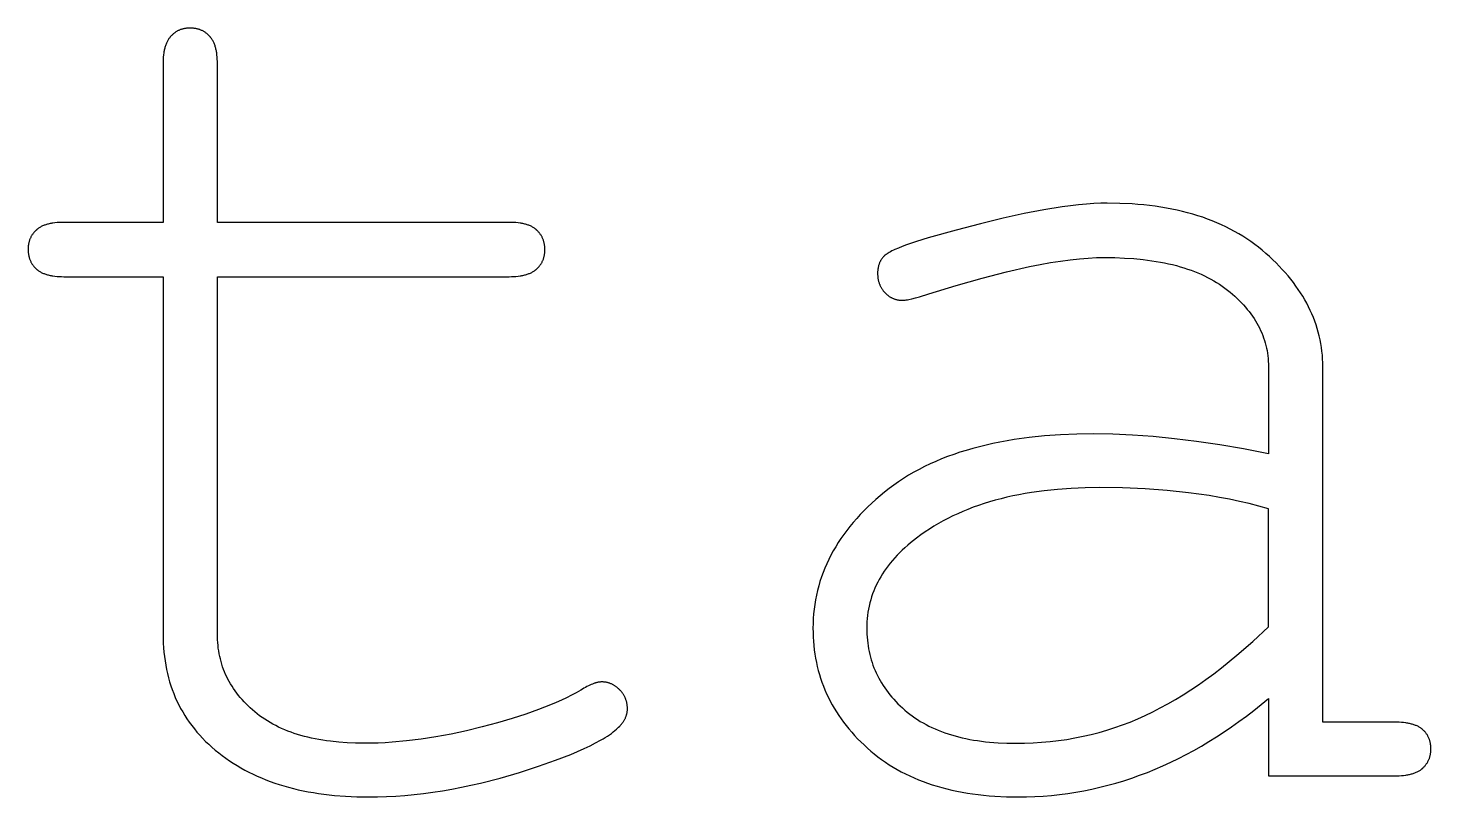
# Model space of a CAD drawing. Extents: x -184 to 286, y -41 to 417.
# Drawn here: x 50.57 to 79.86, y 97.7 to 113.77 of the extents above; entities that cross this region are included whole.
import ezdxf

# ---------------------------------------------------------------- set-up
doc = ezdxf.new("R2010")
doc.units = 0
doc.layers.add('LETRAS', color=7, linetype='CONTINUOUS')

msp = doc.modelspace()

# ---------------------------------------------------------------- linework, layer by layer
at = {"layer": 'LETRAS'}
for points in [[(54.521, 113.018), (54.521, 113.067), (54.519, 113.114), (54.516, 113.16), (54.511, 113.204), (54.506, 113.246), (54.502, 113.266), (54.499, 113.286), (54.495, 113.306), (54.491, 113.325), (54.486, 113.343), (54.481, 113.362), (54.476, 113.379), (54.471, 113.397), (54.465, 113.413), (54.459, 113.43), (54.452, 113.446), (54.446, 113.461), (54.438, 113.476), (54.431, 113.491), (54.423, 113.505), (54.415, 113.519), (54.407, 113.532), (54.399, 113.545), (54.39, 113.557), (54.38, 113.569), (54.376, 113.575), (54.371, 113.581), (54.366, 113.586), (54.361, 113.592), (54.351, 113.603), (54.341, 113.613), (54.33, 113.623), (54.319, 113.633), (54.309, 113.642), (54.298, 113.651), (54.286, 113.66), (54.275, 113.668), (54.263, 113.676), (54.252, 113.684), (54.24, 113.691), (54.228, 113.698), (54.215, 113.704), (54.203, 113.711), (54.19, 113.717), (54.177, 113.722), (54.164, 113.727), (54.151, 113.732), (54.138, 113.737), (54.124, 113.741), (54.11, 113.745), (54.096, 113.749), (54.082, 113.752), (54.068, 113.755), (54.054, 113.757), (54.039, 113.759), (54.024, 113.761), (54.009, 113.763), (53.994, 113.764), (53.978, 113.765), (53.963, 113.765), (53.947, 113.766), (53.932, 113.765), (53.917, 113.765), (53.903, 113.764), (53.888, 113.763), (53.874, 113.761), (53.86, 113.759), (53.846, 113.757), (53.832, 113.755), (53.818, 113.752), (53.805, 113.749), (53.791, 113.745), (53.778, 113.741), (53.765, 113.737), (53.752, 113.732), (53.739, 113.727), (53.727, 113.722), (53.714, 113.717), (53.702, 113.711), (53.69, 113.704), (53.678, 113.698), (53.666, 113.691), (53.654, 113.684), (53.643, 113.676), (53.631, 113.668), (53.62, 113.66), (53.609, 113.651), (53.598, 113.642), (53.588, 113.633), (53.577, 113.623), (53.567, 113.613), (53.556, 113.603), (53.546, 113.592), (53.541, 113.586), (53.536, 113.581), (53.532, 113.575), (53.527, 113.569), (53.518, 113.557), (53.509, 113.545), (53.5, 113.532), (53.492, 113.519), (53.484, 113.505), (53.476, 113.491), (53.469, 113.476), (53.462, 113.461), (53.455, 113.446), (53.449, 113.43), (53.442, 113.413), (53.437, 113.397), (53.431, 113.379), (53.426, 113.362), (53.421, 113.343), (53.417, 113.325), (53.412, 113.306), (53.409, 113.286), (53.405, 113.266), (53.402, 113.246), (53.396, 113.204), (53.392, 113.16), (53.388, 113.114), (53.387, 113.067), (53.386, 113.018)], [(53.386, 113.018), (53.386, 109.705)], [(54.521, 109.705), (54.521, 113.018)], [(77.601, 106.687), (77.6, 106.769), (77.597, 106.851), (77.591, 106.932), (77.583, 107.013), (77.572, 107.093), (77.56, 107.173), (77.544, 107.252), (77.527, 107.331), (77.507, 107.409), (77.485, 107.486), (77.461, 107.563), (77.434, 107.64), (77.405, 107.716), (77.374, 107.791), (77.34, 107.866), (77.304, 107.94), (77.266, 108.014), (77.225, 108.088), (77.182, 108.16), (77.137, 108.233), (77.089, 108.304), (77.039, 108.375), (76.987, 108.446), (76.933, 108.516), (76.876, 108.586), (76.817, 108.655), (76.755, 108.723), (76.691, 108.791), (76.625, 108.858), (76.557, 108.925), (76.486, 108.992), (76.413, 109.057), (76.337, 109.122), (76.26, 109.184), (76.181, 109.245), (76.101, 109.303), (76.018, 109.359), (75.934, 109.414), (75.848, 109.466), (75.76, 109.516), (75.67, 109.564), (75.578, 109.61), (75.485, 109.654), (75.39, 109.696), (75.292, 109.736), (75.194, 109.774), (75.093, 109.81), (74.99, 109.844), (74.886, 109.876), (74.779, 109.905), (74.671, 109.933), (74.561, 109.958), (74.45, 109.982), (74.336, 110.004), (74.221, 110.023), (74.104, 110.04), (73.985, 110.056), (73.864, 110.069), (73.741, 110.08), (73.617, 110.09), (73.362, 110.102), (73.1, 110.106), (72.963, 110.104), (72.817, 110.097), (72.664, 110.086), (72.502, 110.071), (72.333, 110.051), (72.156, 110.027), (71.778, 109.966), (71.368, 109.887), (70.926, 109.79), (70.453, 109.676), (69.948, 109.545), (69.358, 109.38), (69.116, 109.305), (68.91, 109.234), (68.82, 109.201), (68.739, 109.168), (68.667, 109.137), (68.634, 109.122), (68.603, 109.107), (68.575, 109.092), (68.549, 109.078), (68.525, 109.064), (68.514, 109.057), (68.503, 109.05), (68.493, 109.043), (68.484, 109.036), (68.475, 109.03), (68.467, 109.023), (68.459, 109.016), (68.452, 109.01), (68.448, 109.007), (68.445, 109.004), (68.442, 109), (68.439, 108.997)], [(51.316, 109.705), (51.267, 109.705), (51.219, 109.703), (51.173, 109.7), (51.13, 109.695), (51.087, 109.69), (51.067, 109.686), (51.047, 109.683), (51.028, 109.679), (51.009, 109.675), (50.99, 109.67), (50.972, 109.665), (50.954, 109.66), (50.937, 109.654), (50.92, 109.649), (50.904, 109.643), (50.888, 109.636), (50.872, 109.629), (50.857, 109.622), (50.842, 109.615), (50.828, 109.607), (50.815, 109.599), (50.801, 109.591), (50.788, 109.582), (50.776, 109.574), (50.764, 109.564), (50.758, 109.56), (50.752, 109.555), (50.747, 109.55), (50.741, 109.545), (50.731, 109.535), (50.72, 109.525), (50.71, 109.514), (50.701, 109.504), (50.691, 109.493), (50.682, 109.482), (50.674, 109.471), (50.665, 109.46), (50.657, 109.448), (50.65, 109.437), (50.643, 109.425), (50.636, 109.413), (50.629, 109.401), (50.623, 109.389), (50.617, 109.377), (50.611, 109.365), (50.606, 109.352), (50.601, 109.339), (50.596, 109.326), (50.592, 109.313), (50.588, 109.3), (50.585, 109.287), (50.582, 109.273), (50.579, 109.259), (50.576, 109.246), (50.574, 109.232), (50.572, 109.217), (50.57, 109.203), (50.569, 109.189), (50.568, 109.174), (50.568, 109.159), (50.568, 109.144), (50.568, 109.128), (50.568, 109.113), (50.569, 109.097), (50.57, 109.082), (50.572, 109.067), (50.574, 109.052), (50.576, 109.038), (50.579, 109.023), (50.582, 109.009), (50.585, 108.995), (50.588, 108.981), (50.592, 108.967), (50.596, 108.953), (50.601, 108.94), (50.606, 108.927), (50.611, 108.914), (50.617, 108.901), (50.623, 108.888), (50.629, 108.876), (50.636, 108.864), (50.643, 108.851), (50.65, 108.839), (50.657, 108.828), (50.665, 108.816), (50.674, 108.805), (50.682, 108.794), (50.691, 108.783), (50.701, 108.772), (50.71, 108.761), (50.72, 108.751), (50.731, 108.74), (50.741, 108.73), (50.747, 108.725), (50.752, 108.72), (50.758, 108.716), (50.764, 108.711), (50.776, 108.702), (50.788, 108.693), (50.801, 108.684), (50.815, 108.676), (50.828, 108.668), (50.842, 108.66), (50.857, 108.653), (50.872, 108.646), (50.888, 108.639), (50.904, 108.633), (50.92, 108.626), (50.937, 108.621), (50.954, 108.615), (50.972, 108.61), (50.99, 108.605), (51.009, 108.601), (51.028, 108.596), (51.047, 108.592), (51.067, 108.589), (51.087, 108.586), (51.13, 108.58), (51.173, 108.576), (51.219, 108.572), (51.267, 108.571), (51.316, 108.57)], [(53.386, 109.705), (51.316, 109.705)], [(60.612, 109.705), (54.521, 109.705)], [(60.612, 108.57), (60.661, 108.571), (60.708, 108.572), (60.754, 108.576), (60.798, 108.58), (60.84, 108.586), (60.861, 108.589), (60.88, 108.592), (60.9, 108.596), (60.919, 108.601), (60.938, 108.605), (60.956, 108.61), (60.974, 108.615), (60.991, 108.621), (61.008, 108.626), (61.024, 108.633), (61.04, 108.639), (61.055, 108.646), (61.071, 108.653), (61.085, 108.66), (61.099, 108.668), (61.113, 108.676), (61.126, 108.684), (61.139, 108.693), (61.152, 108.702), (61.164, 108.711), (61.169, 108.716), (61.175, 108.72), (61.181, 108.725), (61.186, 108.73), (61.197, 108.74), (61.207, 108.751), (61.217, 108.761), (61.227, 108.771), (61.236, 108.782), (61.245, 108.793), (61.254, 108.804), (61.262, 108.815), (61.27, 108.827), (61.278, 108.838), (61.285, 108.85), (61.292, 108.862), (61.299, 108.874), (61.305, 108.886), (61.311, 108.898), (61.316, 108.91), (61.322, 108.923), (61.327, 108.936), (61.331, 108.949), (61.335, 108.962), (61.339, 108.975), (61.343, 108.988), (61.346, 109.002), (61.349, 109.016), (61.352, 109.03), (61.354, 109.044), (61.356, 109.058), (61.357, 109.072), (61.358, 109.086), (61.359, 109.101), (61.36, 109.116), (61.36, 109.131), (61.36, 109.147), (61.359, 109.162), (61.358, 109.178), (61.357, 109.193), (61.356, 109.208), (61.354, 109.223), (61.352, 109.237), (61.349, 109.252), (61.346, 109.266), (61.343, 109.28), (61.339, 109.294), (61.335, 109.308), (61.331, 109.322), (61.327, 109.335), (61.322, 109.348), (61.316, 109.361), (61.311, 109.374), (61.305, 109.387), (61.299, 109.399), (61.292, 109.412), (61.285, 109.424), (61.278, 109.436), (61.27, 109.447), (61.262, 109.459), (61.254, 109.47), (61.245, 109.482), (61.236, 109.493), (61.227, 109.503), (61.217, 109.514), (61.207, 109.525), (61.197, 109.535), (61.186, 109.545), (61.181, 109.55), (61.175, 109.555), (61.169, 109.56), (61.164, 109.564), (61.152, 109.574), (61.139, 109.582), (61.126, 109.591), (61.113, 109.599), (61.099, 109.607), (61.085, 109.615), (61.071, 109.622), (61.055, 109.629), (61.04, 109.636), (61.024, 109.643), (61.008, 109.649), (60.991, 109.654), (60.974, 109.66), (60.956, 109.665), (60.938, 109.67), (60.919, 109.675), (60.9, 109.679), (60.88, 109.683), (60.861, 109.686), (60.84, 109.69), (60.798, 109.695), (60.754, 109.7), (60.708, 109.703), (60.661, 109.705), (60.612, 109.705)], [(68.439, 108.997), (68.431, 108.989), (68.423, 108.98), (68.415, 108.971), (68.407, 108.962), (68.4, 108.953), (68.393, 108.944), (68.387, 108.934), (68.38, 108.925), (68.374, 108.915), (68.368, 108.905), (68.363, 108.894), (68.357, 108.884), (68.352, 108.873), (68.347, 108.863), (68.343, 108.852), (68.339, 108.84), (68.335, 108.829), (68.331, 108.817), (68.327, 108.806), (68.324, 108.794), (68.321, 108.782), (68.318, 108.769), (68.316, 108.757), (68.314, 108.744), (68.312, 108.732), (68.31, 108.719), (68.308, 108.705), (68.307, 108.692), (68.306, 108.678), (68.306, 108.665), (68.305, 108.651), (68.305, 108.637), (68.305, 108.622), (68.306, 108.607), (68.307, 108.592), (68.308, 108.578), (68.309, 108.564), (68.311, 108.549), (68.313, 108.535), (68.315, 108.521), (68.317, 108.508), (68.32, 108.494), (68.323, 108.481), (68.327, 108.468), (68.331, 108.455), (68.335, 108.442), (68.339, 108.429), (68.344, 108.416), (68.349, 108.404), (68.354, 108.392), (68.359, 108.379), (68.365, 108.367), (68.371, 108.356), (68.378, 108.344), (68.385, 108.332), (68.392, 108.321), (68.399, 108.31), (68.407, 108.299), (68.415, 108.288), (68.423, 108.277), (68.431, 108.267), (68.44, 108.256), (68.449, 108.246), (68.459, 108.236), (68.468, 108.226), (68.478, 108.217), (68.488, 108.207), (68.498, 108.198), (68.508, 108.19), (68.519, 108.182), (68.529, 108.174), (68.539, 108.166), (68.55, 108.159), (68.561, 108.151), (68.572, 108.145), (68.582, 108.138), (68.594, 108.132), (68.605, 108.126), (68.616, 108.121), (68.627, 108.116), (68.639, 108.111), (68.651, 108.106), (68.662, 108.102), (68.674, 108.098), (68.686, 108.095), (68.698, 108.091), (68.711, 108.088), (68.723, 108.086), (68.735, 108.083), (68.748, 108.081), (68.761, 108.08), (68.774, 108.078), (68.787, 108.077), (68.8, 108.076), (68.813, 108.076), (68.826, 108.076), (68.834, 108.076), (68.842, 108.076), (68.851, 108.077), (68.861, 108.078), (68.871, 108.079), (68.882, 108.08), (68.905, 108.084), (68.931, 108.089), (68.959, 108.094), (69.023, 108.109), (69.096, 108.128), (69.179, 108.151), (69.374, 108.209), (69.948, 108.388), (70.49, 108.542), (70.998, 108.673), (71.474, 108.78), (71.699, 108.825), (71.917, 108.864), (72.126, 108.896), (72.326, 108.923), (72.519, 108.944), (72.703, 108.959), (72.879, 108.968), (73.047, 108.971), (73.257, 108.968), (73.461, 108.96), (73.658, 108.947), (73.848, 108.928), (74.032, 108.904), (74.121, 108.89), (74.209, 108.875), (74.295, 108.858), (74.379, 108.84), (74.462, 108.821), (74.543, 108.8), (74.622, 108.778), (74.7, 108.755), (74.776, 108.73), (74.85, 108.705), (74.923, 108.677), (74.993, 108.649), (75.063, 108.619), (75.13, 108.587), (75.196, 108.555), (75.261, 108.521), (75.323, 108.486), (75.384, 108.449), (75.443, 108.411), (75.501, 108.372), (75.557, 108.331), (75.611, 108.289), (75.664, 108.247), (75.715, 108.203), (75.764, 108.16), (75.812, 108.115), (75.857, 108.071), (75.902, 108.026), (75.944, 107.98), (75.985, 107.934), (76.024, 107.887), (76.062, 107.84), (76.098, 107.793), (76.132, 107.745), (76.165, 107.696), (76.196, 107.647), (76.225, 107.598), (76.252, 107.548), (76.278, 107.498), (76.302, 107.447), (76.325, 107.396), (76.346, 107.344), (76.365, 107.292), (76.383, 107.239), (76.398, 107.186), (76.413, 107.132), (76.425, 107.078), (76.436, 107.024), (76.445, 106.969), (76.453, 106.913), (76.459, 106.857), (76.463, 106.801), (76.465, 106.744), (76.466, 106.687)], [(51.316, 108.57), (53.386, 108.57)], [(53.386, 108.57), (53.386, 101.104)], [(54.521, 101.104), (54.521, 108.57)], [(54.521, 108.57), (60.612, 108.57)], [(76.466, 106.687), (76.466, 104.87)], [(77.601, 99.26), (77.601, 106.687)], [(76.466, 104.87), (75.948, 104.97), (75.448, 105.055), (74.966, 105.127), (74.503, 105.184), (74.057, 105.228), (73.628, 105.259), (73.215, 105.278), (72.82, 105.284), (72.466, 105.279), (72.123, 105.265), (71.791, 105.241), (71.47, 105.208), (71.159, 105.166), (71.008, 105.141), (70.859, 105.113), (70.714, 105.084), (70.57, 105.052), (70.43, 105.017), (70.292, 104.98), (70.157, 104.941), (70.024, 104.9), (69.895, 104.856), (69.768, 104.809), (69.643, 104.761), (69.521, 104.71), (69.402, 104.656), (69.286, 104.601), (69.172, 104.542), (69.061, 104.482), (68.953, 104.419), (68.848, 104.354), (68.745, 104.286), (68.644, 104.216), (68.547, 104.144), (68.452, 104.069), (68.36, 103.992), (68.271, 103.915), (68.185, 103.837), (68.102, 103.758), (68.021, 103.679), (67.944, 103.598), (67.869, 103.517), (67.798, 103.435), (67.729, 103.352), (67.663, 103.269), (67.6, 103.184), (67.541, 103.099), (67.484, 103.013), (67.43, 102.926), (67.378, 102.838), (67.33, 102.75), (67.285, 102.66), (67.243, 102.57), (67.203, 102.479), (67.167, 102.388), (67.133, 102.295), (67.102, 102.202), (67.075, 102.108), (67.05, 102.013), (67.028, 101.917), (67.009, 101.82), (66.993, 101.723), (66.98, 101.625), (66.969, 101.526), (66.962, 101.426), (66.958, 101.325), (66.956, 101.224), (66.957, 101.132), (66.961, 101.04), (66.966, 100.95), (66.974, 100.86), (66.984, 100.772), (66.996, 100.684), (67.011, 100.597), (67.027, 100.511), (67.046, 100.426), (67.067, 100.342), (67.09, 100.259), (67.116, 100.177), (67.144, 100.095), (67.174, 100.015), (67.206, 99.935), (67.24, 99.856), (67.277, 99.779), (67.315, 99.702), (67.356, 99.626), (67.4, 99.551), (67.445, 99.476), (67.493, 99.403), (67.543, 99.331), (67.595, 99.259), (67.649, 99.189), (67.706, 99.119), (67.764, 99.05), (67.825, 98.982), (67.889, 98.915), (67.954, 98.849), (68.022, 98.784), (68.092, 98.719), (68.163, 98.657), (68.237, 98.596), (68.312, 98.537), (68.389, 98.48), (68.468, 98.425), (68.548, 98.372), (68.63, 98.321), (68.714, 98.272), (68.8, 98.226), (68.887, 98.181), (68.976, 98.138), (69.067, 98.097), (69.159, 98.058), (69.254, 98.021), (69.35, 97.986), (69.447, 97.953), (69.547, 97.922), (69.648, 97.893), (69.75, 97.866), (69.855, 97.841), (69.961, 97.818), (70.069, 97.797), (70.179, 97.779), (70.29, 97.762), (70.403, 97.747), (70.518, 97.734), (70.635, 97.723), (70.753, 97.714), (70.995, 97.702), (71.244, 97.698), (71.417, 97.7), (71.59, 97.706), (71.762, 97.716), (71.933, 97.73), (72.104, 97.748), (72.274, 97.77), (72.443, 97.796), (72.612, 97.826), (72.78, 97.86), (72.947, 97.899), (73.114, 97.941), (73.28, 97.987), (73.446, 98.037), (73.611, 98.091), (73.775, 98.15), (73.938, 98.212), (74.101, 98.278), (74.263, 98.349), (74.425, 98.423), (74.586, 98.501), (74.746, 98.584), (74.906, 98.67), (75.065, 98.76), (75.223, 98.855), (75.381, 98.953), (75.538, 99.056), (75.694, 99.162), (75.85, 99.273), (76.005, 99.387), (76.159, 99.506), (76.313, 99.628), (76.466, 99.755)], [(76.466, 103.721), (76.268, 103.776), (76.066, 103.828), (75.862, 103.875), (75.655, 103.918), (75.444, 103.958), (75.231, 103.994), (75.015, 104.027), (74.796, 104.055), (74.35, 104.102), (73.892, 104.136), (73.422, 104.156), (72.94, 104.162), (72.639, 104.158), (72.346, 104.146), (72.061, 104.125), (71.785, 104.096), (71.517, 104.059), (71.386, 104.038), (71.257, 104.014), (71.13, 103.988), (71.006, 103.96), (70.883, 103.93), (70.763, 103.898), (70.644, 103.864), (70.528, 103.828), (70.414, 103.79), (70.302, 103.75), (70.192, 103.708), (70.084, 103.664), (69.978, 103.617), (69.875, 103.569), (69.773, 103.518), (69.673, 103.466), (69.576, 103.411), (69.481, 103.354), (69.387, 103.296), (69.296, 103.235), (69.207, 103.172), (69.12, 103.107), (69.056, 103.058), (68.994, 103.007), (68.934, 102.957), (68.876, 102.905), (68.82, 102.853), (68.766, 102.801), (68.714, 102.748), (68.664, 102.694), (68.616, 102.64), (68.571, 102.585), (68.527, 102.529), (68.485, 102.473), (68.445, 102.416), (68.408, 102.359), (68.372, 102.301), (68.339, 102.242), (68.307, 102.183), (68.278, 102.123), (68.25, 102.063), (68.225, 102.002), (68.201, 101.94), (68.18, 101.878), (68.161, 101.816), (68.143, 101.752), (68.128, 101.688), (68.115, 101.624), (68.104, 101.559), (68.094, 101.493), (68.087, 101.426), (68.082, 101.36), (68.079, 101.292), (68.078, 101.224), (68.079, 101.161), (68.081, 101.098), (68.085, 101.036), (68.091, 100.975), (68.098, 100.914), (68.106, 100.854), (68.116, 100.795), (68.128, 100.736), (68.141, 100.678), (68.156, 100.621), (68.172, 100.564), (68.19, 100.508), (68.209, 100.452), (68.23, 100.397), (68.253, 100.343), (68.277, 100.289), (68.302, 100.236), (68.33, 100.183), (68.358, 100.131), (68.389, 100.08), (68.42, 100.03), (68.454, 99.98), (68.489, 99.93), (68.525, 99.881), (68.563, 99.833), (68.603, 99.786), (68.644, 99.739), (68.687, 99.693), (68.731, 99.647), (68.777, 99.602), (68.824, 99.558), (68.873, 99.514), (68.923, 99.471), (68.975, 99.43), (69.028, 99.39), (69.083, 99.351), (69.139, 99.314), (69.196, 99.278), (69.255, 99.244), (69.316, 99.21), (69.377, 99.178), (69.441, 99.148), (69.505, 99.119), (69.571, 99.091), (69.639, 99.065), (69.708, 99.039), (69.778, 99.016), (69.85, 98.993), (69.923, 98.972), (69.997, 98.953), (70.073, 98.934), (70.151, 98.917), (70.229, 98.902), (70.31, 98.887), (70.391, 98.875), (70.474, 98.863), (70.559, 98.853), (70.645, 98.844), (70.821, 98.831), (71.003, 98.822), (71.19, 98.82), (71.371, 98.822), (71.551, 98.829), (71.729, 98.84), (71.905, 98.856), (72.08, 98.876), (72.253, 98.901), (72.424, 98.931), (72.594, 98.965), (72.763, 99.003), (72.929, 99.047), (73.094, 99.094), (73.258, 99.146), (73.419, 99.203), (73.579, 99.264), (73.738, 99.33), (73.895, 99.401), (74.051, 99.476), (74.208, 99.557), (74.366, 99.643), (74.524, 99.734), (74.683, 99.831), (74.842, 99.933), (75.002, 100.041), (75.162, 100.154), (75.323, 100.272), (75.485, 100.396), (75.647, 100.525), (75.809, 100.659), (76.137, 100.944), (76.466, 101.251)], [(76.466, 101.251), (76.466, 103.721)], [(53.386, 101.104), (53.387, 101.007), (53.391, 100.911), (53.396, 100.816), (53.404, 100.723), (53.414, 100.631), (53.427, 100.54), (53.442, 100.451), (53.459, 100.362), (53.478, 100.275), (53.499, 100.19), (53.523, 100.105), (53.549, 100.022), (53.578, 99.94), (53.608, 99.859), (53.641, 99.779), (53.676, 99.701), (53.714, 99.624), (53.754, 99.548), (53.796, 99.474), (53.84, 99.401), (53.886, 99.329), (53.935, 99.258), (53.986, 99.188), (54.04, 99.12), (54.095, 99.053), (54.153, 98.987), (54.213, 98.923), (54.276, 98.86), (54.34, 98.798), (54.407, 98.737), (54.477, 98.678), (54.548, 98.619), (54.621, 98.563), (54.696, 98.508), (54.773, 98.455), (54.851, 98.403), (54.931, 98.354), (55.012, 98.306), (55.095, 98.26), (55.179, 98.216), (55.265, 98.174), (55.353, 98.133), (55.442, 98.095), (55.532, 98.058), (55.624, 98.023), (55.718, 97.989), (55.813, 97.958), (55.91, 97.928), (56.009, 97.9), (56.109, 97.874), (56.21, 97.85), (56.314, 97.827), (56.418, 97.807), (56.525, 97.788), (56.632, 97.771), (56.742, 97.755), (56.853, 97.742), (56.965, 97.73), (57.195, 97.712), (57.431, 97.701), (57.673, 97.698), (57.863, 97.7), (58.053, 97.706), (58.244, 97.716), (58.437, 97.73), (58.63, 97.748), (58.825, 97.77), (59.021, 97.796), (59.218, 97.826), (59.416, 97.86), (59.615, 97.899), (59.815, 97.941), (60.016, 97.987), (60.422, 98.091), (60.832, 98.212), (61.226, 98.339), (61.581, 98.464), (61.898, 98.587), (62.042, 98.648), (62.176, 98.708), (62.301, 98.767), (62.417, 98.826), (62.523, 98.884), (62.572, 98.913), (62.619, 98.942), (62.664, 98.971), (62.706, 98.999), (62.746, 99.027), (62.783, 99.056), (62.818, 99.084), (62.851, 99.112), (62.866, 99.125), (62.881, 99.139), (62.896, 99.153), (62.92, 99.178), (62.93, 99.189), (62.94, 99.2), (62.95, 99.211), (62.959, 99.222), (62.968, 99.233), (62.977, 99.244), (62.985, 99.255), (62.993, 99.267), (63.001, 99.278), (63.008, 99.289), (63.015, 99.301), (63.022, 99.312), (63.028, 99.324), (63.034, 99.336), (63.039, 99.347), (63.045, 99.359), (63.05, 99.371), (63.054, 99.383), (63.058, 99.394), (63.062, 99.406), (63.066, 99.418), (63.069, 99.43), (63.072, 99.442), (63.075, 99.455), (63.077, 99.467), (63.079, 99.479), (63.08, 99.491), (63.081, 99.504), (63.082, 99.516), (63.083, 99.528), (63.083, 99.541), (63.083, 99.555), (63.082, 99.569), (63.081, 99.583), (63.08, 99.597), (63.079, 99.61), (63.077, 99.624), (63.075, 99.637), (63.073, 99.651), (63.07, 99.664), (63.067, 99.677), (63.064, 99.69), (63.06, 99.703), (63.056, 99.715), (63.052, 99.728), (63.048, 99.741), (63.043, 99.753), (63.038, 99.765), (63.032, 99.777), (63.026, 99.789), (63.02, 99.801), (63.014, 99.813), (63.007, 99.825), (63, 99.836), (62.993, 99.848), (62.985, 99.859), (62.977, 99.87), (62.969, 99.881), (62.96, 99.892), (62.951, 99.903), (62.942, 99.914), (62.932, 99.924), (62.923, 99.935), (62.912, 99.945), (62.902, 99.955), (62.892, 99.965), (62.882, 99.974), (62.871, 99.983), (62.861, 99.992), (62.85, 100), (62.839, 100.008), (62.828, 100.016), (62.817, 100.023), (62.806, 100.03), (62.795, 100.037), (62.783, 100.043), (62.772, 100.049), (62.761, 100.055), (62.749, 100.06), (62.737, 100.065), (62.725, 100.07), (62.713, 100.074), (62.701, 100.078), (62.689, 100.082), (62.677, 100.086), (62.665, 100.089), (62.652, 100.091), (62.639, 100.094), (62.627, 100.096), (62.614, 100.098), (62.601, 100.099), (62.588, 100.1), (62.575, 100.101), (62.562, 100.102), (62.549, 100.102), (62.538, 100.102), (62.526, 100.101), (62.515, 100.1), (62.504, 100.099), (62.492, 100.098), (62.48, 100.096), (62.468, 100.094), (62.456, 100.091), (62.443, 100.088), (62.431, 100.085), (62.418, 100.081), (62.405, 100.077), (62.392, 100.073), (62.379, 100.069), (62.365, 100.064), (62.352, 100.058), (62.324, 100.047), (62.295, 100.034), (62.266, 100.02), (62.236, 100.004), (62.205, 99.987), (62.173, 99.969), (62.141, 99.949), (62.108, 99.928)], [(62.108, 99.928), (62.014, 99.875), (61.915, 99.823), (61.812, 99.771), (61.704, 99.72), (61.591, 99.67), (61.474, 99.62), (61.226, 99.523), (60.96, 99.428), (60.675, 99.336), (60.372, 99.247), (60.051, 99.16), (59.723, 99.08), (59.401, 99.011), (59.085, 98.953), (58.775, 98.905), (58.471, 98.868), (58.173, 98.841), (58.026, 98.832), (57.88, 98.825), (57.736, 98.821), (57.593, 98.82), (57.407, 98.822), (57.227, 98.83), (57.053, 98.843), (56.884, 98.861), (56.802, 98.871), (56.721, 98.884), (56.642, 98.897), (56.564, 98.912), (56.487, 98.928), (56.412, 98.945), (56.338, 98.963), (56.266, 98.983), (56.195, 99.004), (56.126, 99.027), (56.058, 99.05), (55.991, 99.075), (55.926, 99.102), (55.862, 99.129), (55.8, 99.158), (55.739, 99.188), (55.679, 99.219), (55.621, 99.252), (55.565, 99.286), (55.509, 99.321), (55.456, 99.357), (55.403, 99.395), (55.352, 99.434), (55.303, 99.474), (55.255, 99.515), (55.208, 99.557), (55.163, 99.6), (55.12, 99.643), (55.078, 99.686), (55.037, 99.731), (54.998, 99.776), (54.961, 99.821), (54.925, 99.868), (54.891, 99.914), (54.858, 99.962), (54.827, 100.01), (54.797, 100.059), (54.769, 100.108), (54.742, 100.158), (54.717, 100.209), (54.693, 100.26), (54.671, 100.312), (54.65, 100.364), (54.631, 100.417), (54.614, 100.471), (54.598, 100.526), (54.583, 100.581), (54.57, 100.636), (54.559, 100.692), (54.549, 100.749), (54.54, 100.807), (54.534, 100.865), (54.528, 100.924), (54.524, 100.983), (54.522, 101.043), (54.521, 101.104)], [(76.466, 99.755), (76.466, 98.138)], [(79.097, 99.26), (77.601, 99.26)], [(79.097, 98.138), (79.148, 98.139), (79.197, 98.141), (79.244, 98.144), (79.289, 98.148), (79.333, 98.154), (79.354, 98.157), (79.374, 98.161), (79.394, 98.165), (79.414, 98.169), (79.433, 98.174), (79.451, 98.179), (79.469, 98.184), (79.487, 98.189), (79.504, 98.195), (79.521, 98.201), (79.537, 98.207), (79.553, 98.214), (79.568, 98.221), (79.583, 98.229), (79.597, 98.236), (79.611, 98.244), (79.625, 98.253), (79.638, 98.261), (79.65, 98.27), (79.656, 98.275), (79.662, 98.279), (79.668, 98.284), (79.674, 98.289), (79.679, 98.294), (79.685, 98.299), (79.696, 98.309), (79.706, 98.319), (79.716, 98.33), (79.726, 98.34), (79.735, 98.351), (79.744, 98.362), (79.753, 98.373), (79.761, 98.384), (79.769, 98.395), (79.777, 98.407), (79.784, 98.418), (79.791, 98.43), (79.797, 98.442), (79.804, 98.454), (79.81, 98.467), (79.815, 98.479), (79.82, 98.492), (79.825, 98.504), (79.83, 98.517), (79.834, 98.53), (79.838, 98.544), (79.842, 98.557), (79.845, 98.571), (79.848, 98.584), (79.85, 98.598), (79.852, 98.612), (79.854, 98.626), (79.856, 98.641), (79.857, 98.655), (79.858, 98.67), (79.858, 98.684), (79.859, 98.699), (79.858, 98.715), (79.858, 98.731), (79.857, 98.746), (79.856, 98.761), (79.854, 98.776), (79.852, 98.791), (79.85, 98.806), (79.848, 98.82), (79.845, 98.834), (79.842, 98.848), (79.838, 98.862), (79.834, 98.876), (79.83, 98.889), (79.825, 98.902), (79.82, 98.915), (79.815, 98.928), (79.81, 98.941), (79.804, 98.953), (79.797, 98.965), (79.791, 98.978), (79.784, 98.989), (79.777, 99.001), (79.769, 99.012), (79.761, 99.024), (79.753, 99.035), (79.744, 99.046), (79.735, 99.056), (79.726, 99.067), (79.716, 99.077), (79.706, 99.087), (79.696, 99.097), (79.685, 99.107), (79.679, 99.112), (79.674, 99.116), (79.668, 99.121), (79.662, 99.125), (79.65, 99.134), (79.638, 99.143), (79.625, 99.151), (79.611, 99.159), (79.597, 99.167), (79.583, 99.174), (79.568, 99.181), (79.553, 99.188), (79.537, 99.194), (79.521, 99.2), (79.504, 99.206), (79.487, 99.212), (79.469, 99.217), (79.451, 99.222), (79.433, 99.227), (79.414, 99.231), (79.394, 99.235), (79.374, 99.239), (79.354, 99.242), (79.333, 99.245), (79.289, 99.251), (79.244, 99.255), (79.197, 99.258), (79.148, 99.26), (79.097, 99.26)], [(76.466, 98.138), (79.097, 98.138)]]:
    msp.add_lwpolyline(points, dxfattribs=at)

doc.saveas('drawing.dxf')
